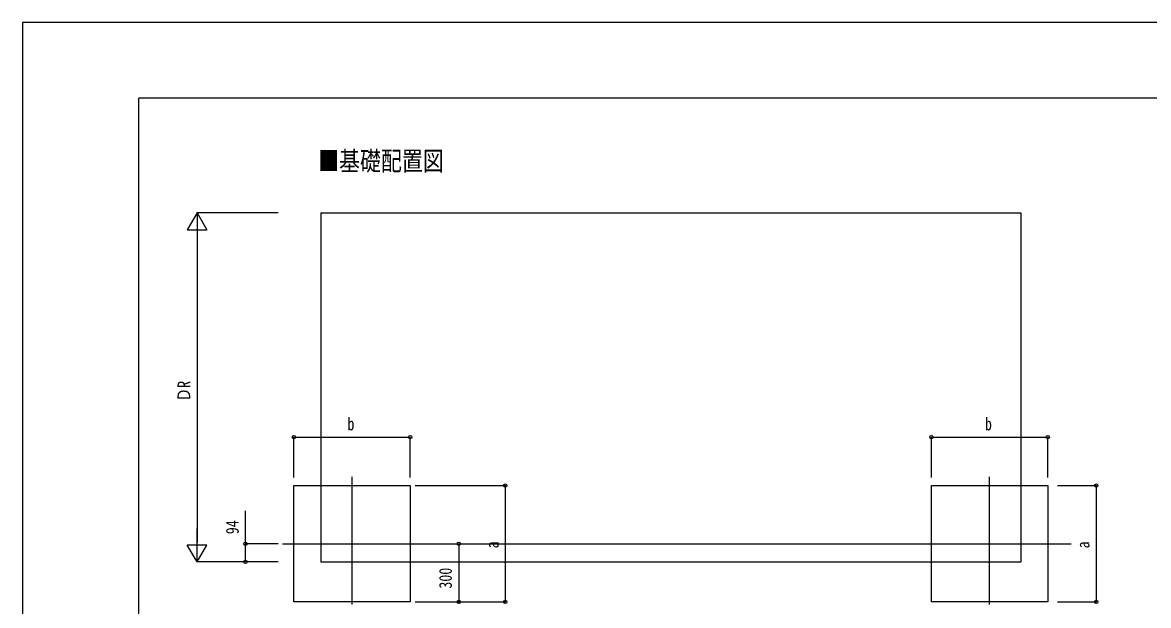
# Model space of a CAD drawing. Units: millimetres, scale not verified. Extents: x -8410 to 8410, y -5940 to 5940.
# Drawn here: x -8410 to -2602, y 2933 to 5940 of the extents above; entities that cross this region are included whole.
import ezdxf
from ezdxf.enums import TextEntityAlignment as Align

# ---------------------------------------------------------------- set-up
doc = ezdxf.new("R2010")
doc.units = ezdxf.units.MM
doc.header["$LTSCALE"] = 30
for name, color, linetype in [('0-2_USER1', 3, 'Continuous'), ('0-5_YKK_12', 2, 'Continuous'), ('0-6_YKK_A1', 4, 'Continuous'), ('0-7_YKK_D', 6, 'Continuous'), ('0-8_YKK_ZWAK', 7, 'Continuous')]:
    doc.layers.add(name, color=color, linetype=linetype)
doc.styles.add('ＭＳ ゴシック', font='')
doc.styles.get('ＭＳ ゴシック').set_extended_font_data('MS Gothic')

msp = doc.modelspace()

# ---------------------------------------------------------------- linework, layer by layer
at = {"layer": '0-5_YKK_12'}
for p, q in [((-6709.96, 2938.5), (-6709.96, 3596.14)), ((-3421.96, 2938.5), (-3421.96, 3596.14)), ((-7069.7, 3251.95), (-3001.46, 3251.95))]:
    msp.add_line(p, q, dxfattribs=at)
at = {"layer": '0-6_YKK_A1'}
for p, q in [((-6870.96, 4957.95), (-6870.96, 3157.95)), ((-6870.96, 4957.95), (-3260.96, 4957.95)), ((-3260.96, 4957.95), (-3260.96, 3157.95)), ((-6870.96, 3157.95), (-3260.96, 3157.95))]:
    msp.add_line(p, q, dxfattribs=at)
for points in [[(-7009.96, 3551.95), (-6409.96, 3551.95), (-6409.96, 2951.95), (-7009.96, 2951.95)], [(-3721.96, 3551.95), (-3121.96, 3551.95), (-3121.96, 2951.95), (-3721.96, 2951.95)]]:
    msp.add_lwpolyline(points, close=True, dxfattribs=at)
at = {"layer": '0-7_YKK_D'}
for p, q in [((-7509.96, 4957.95), (-7559.96, 4871.35)), ((-7091.22, 4957.95), (-7510.96, 4957.95)), ((-7509.96, 4957.95), (-7459.96, 4871.35)), ((-7509.96, 4957.95), (-7509.96, 4784.75)), ((-7559.96, 4871.35), (-7459.96, 4871.35)), ((-7509.96, 4857.95), (-7509.96, 3257.95)), ((-7009.96, 3594.05), (-7009.96, 3802.95)), ((-7009.96, 3801.95), (-6409.96, 3801.95)), ((-6409.96, 3594.05), (-6409.96, 3802.95)), ((-3721.96, 3594.05), (-3721.96, 3802.95)), ((-3721.96, 3801.95), (-3121.96, 3801.95)), ((-3121.96, 3594.05), (-3121.96, 3802.95)), ((-6384.96, 3551.95), (-5918.96, 3551.95)), ((-5919.96, 3551.95), (-5919.96, 2951.95)), ((-3072.2, 3551.95), (-2870.96, 3551.95)), ((-2871.96, 3551.95), (-2871.96, 2951.95)), ((-7509.96, 3157.95), (-7509.96, 3331.16)), ((-7509.96, 3157.95), (-7559.96, 3244.55)), ((-7459.96, 3244.55), (-7559.96, 3244.55)), ((-7509.96, 3157.95), (-7459.96, 3244.55)), ((-7091.22, 3251.95), (-7260.96, 3251.95)), ((-6384.96, 3251.95), (-6158.96, 3251.95)), ((-6159.96, 3251.95), (-6159.96, 2951.95)), ((-7091.22, 3157.95), (-7510.96, 3157.95)), ((-7091.22, 3157.95), (-7260.96, 3157.95)), ((-6384.96, 2951.95), (-5918.96, 2951.95)), ((-6384.96, 2951.95), (-6158.96, 2951.95)), ((-3072.2, 2951.95), (-2870.96, 2951.95))]:
    msp.add_line(p, q, dxfattribs=at)
msp.add_lwpolyline([(-7259.96, 3157.95), (-7259.96, 3251.95), (-7259.96, 3421.55)], dxfattribs=at)
for centre in [(-7009.96, 3801.95), (-6409.96, 3801.95), (-3721.96, 3801.95), (-3121.96, 3801.95), (-5919.96, 3551.95), (-2871.96, 3551.95), (-7259.96, 3251.95), (-6159.96, 3251.95), (-7259.96, 3157.95), (-6159.96, 2951.95), (-5919.96, 2951.95), (-2871.96, 2951.95)]:
    msp.add_circle(centre, 8.5, dxfattribs=at)
at = {"layer": '0-8_YKK_ZWAK'}
for p in [(7790.04, 5550), (-7809.96, -5050)]:
    msp.add_line(p, (-7809.96, 5550), dxfattribs=at)
msp.add_lwpolyline([(-8410, -5940), (8410, -5940), (8410, 5940), (-8410, 5940)], close=True, dxfattribs=at)

# ---------------------------------------------------------------- texts
at = {"layer": '0-2_USER1', "style": 'ＭＳ ゴシック', "width": 0.8}
msp.add_text('■基礎配置図', height=98.97, dxfattribs=at).set_placement((-6885.36, 5147.05), align=Align.BOTTOM_LEFT)
at = {"layer": '0-7_YKK_D', "style": 'ＭＳ ゴシック', "width": 0.8}
for s, p in [('ＤR', (-7524.96, 3983.55)), ('94', (-7274.96, 3300.95)), ('a', (-5934.96, 3227.95)), ('a', (-2886.96, 3227.95)), ('300', (-6175.96, 3020.35))]:
    msp.add_text(s, height=65.98, rotation=90, dxfattribs=at).set_placement(p, align=Align.BOTTOM_LEFT)
for p in [(-6733.96, 3816.95), (-3445.96, 3816.95)]:
    msp.add_text('b', height=65.98, dxfattribs=at).set_placement(p, align=Align.BOTTOM_LEFT)

doc.saveas('drawing.dxf')
